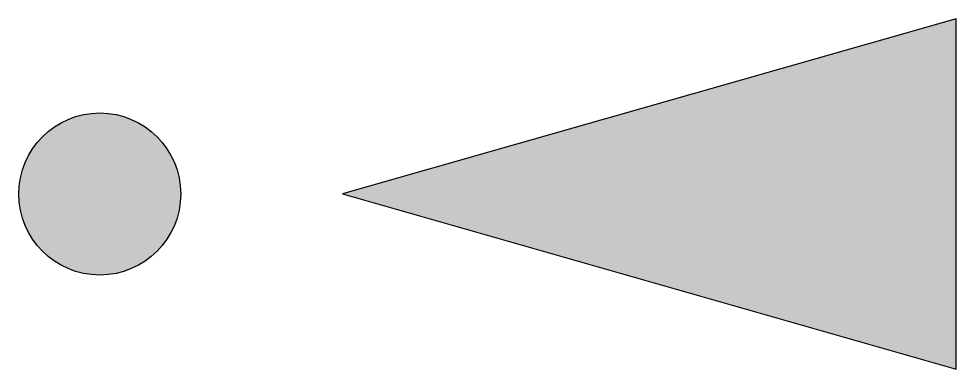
# Model space of a CAD drawing. Extents: x -26 to 275, y -56 to 56.
import ezdxf

# ---------------------------------------------------------------- set-up
doc = ezdxf.new("R2010")
doc.units = 0
doc.header["$LTSCALE"] = 0.375
doc.header["$MEASUREMENT"] = 0
doc.layers.add('S-WHD', color=7, linetype='Continuous')

msp = doc.modelspace()

# ---------------------------------------------------------------- hatches: boundary and pattern name
at = {"layer": 'S-WHD'}
for points in [[(77.89, 0), (274.82, -56.22), (274.82, 56.22)], [(25.99, 0, 1), (-25.99, 0, 1)]]:
    msp.add_hatch(color=256, dxfattribs=at).paths.add_polyline_path(points)

# ---------------------------------------------------------------- linework, layer by layer
msp.add_lwpolyline([(77.89, 0), (274.82, -56.22), (274.82, 56.22)], close=True, dxfattribs=at)
msp.add_circle((0, 0), 25.99, dxfattribs=at)

doc.saveas('drawing.dxf')
